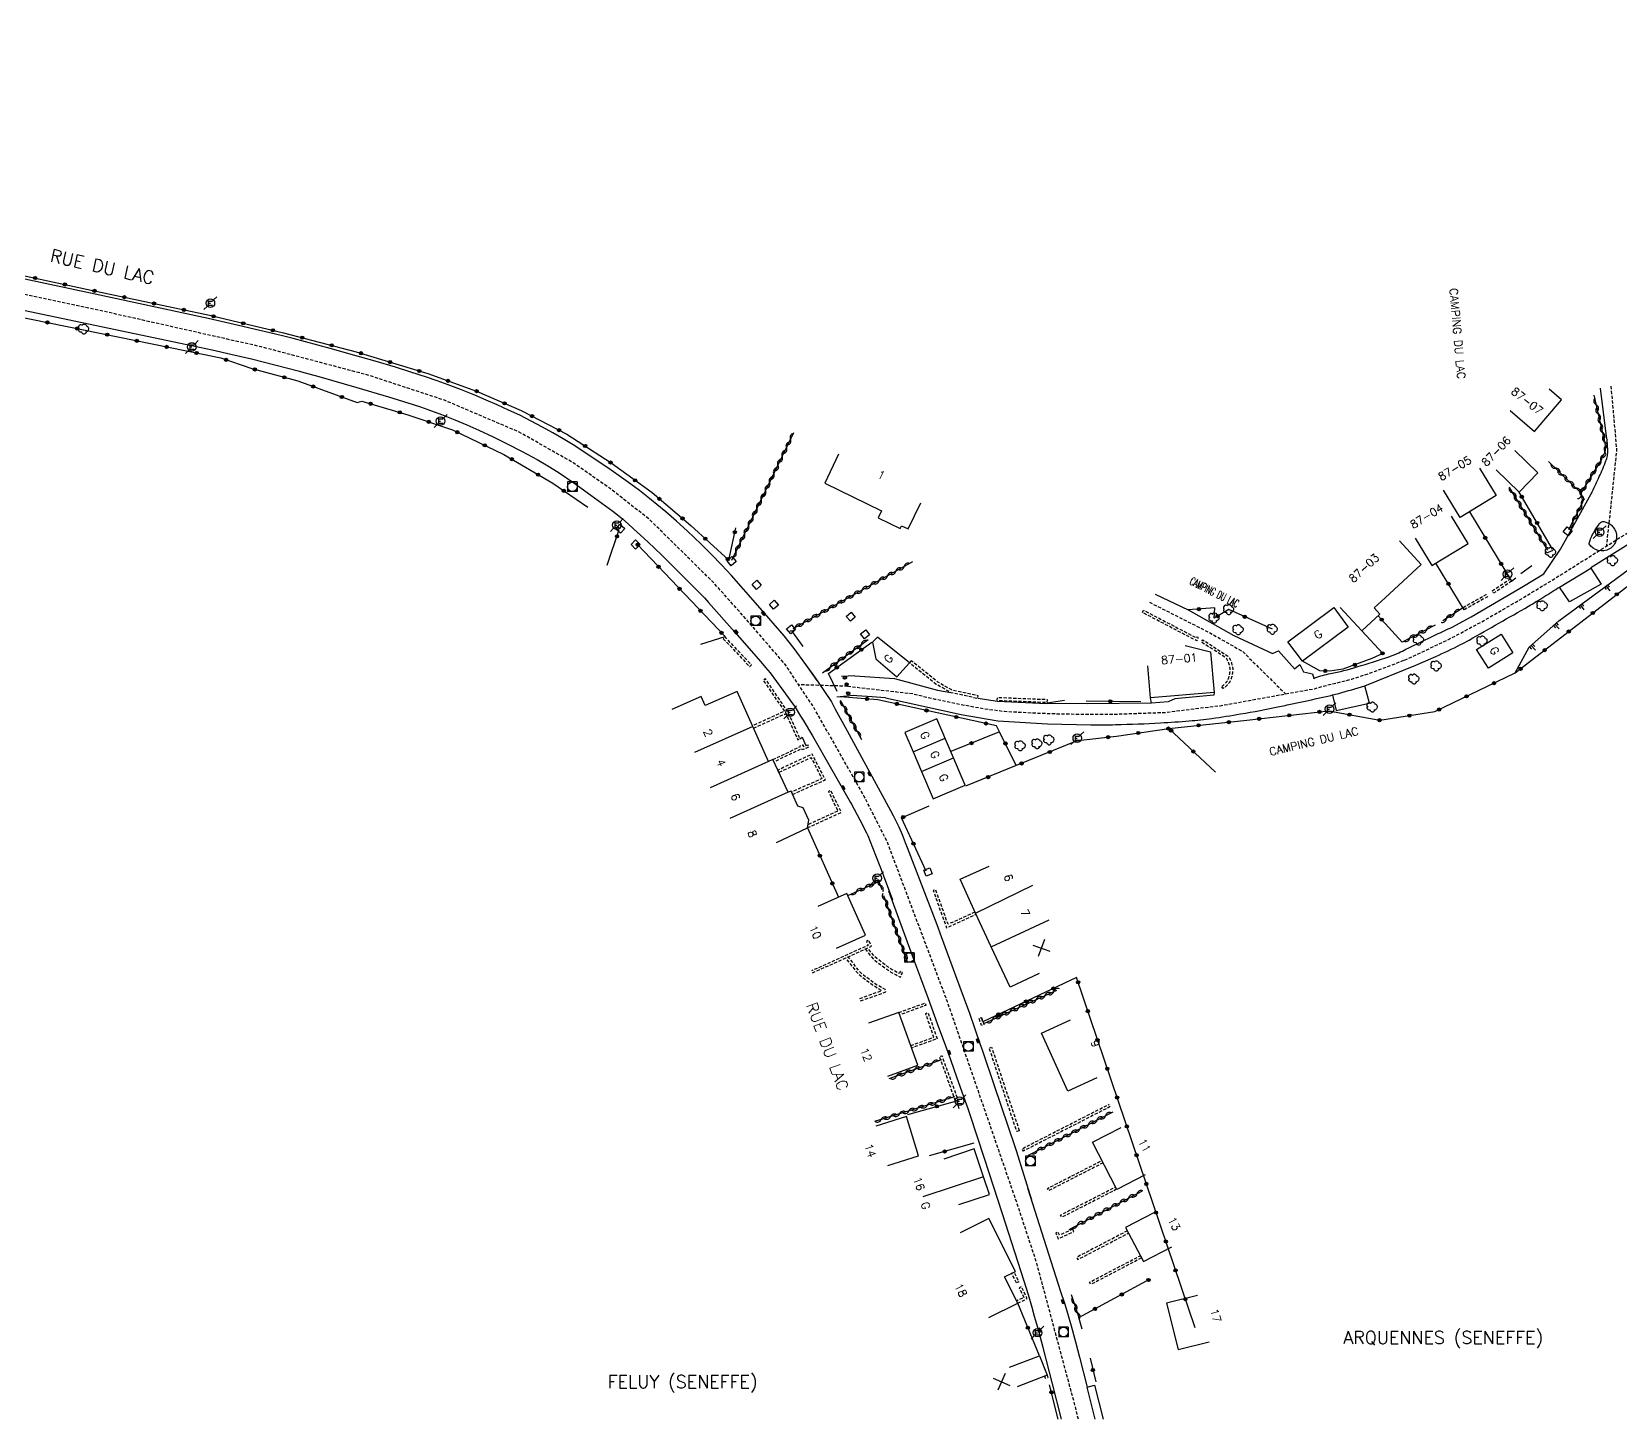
# Model space of a CAD drawing. Header units: millimetres. Extents: x 143000 to 144000, y 139000 to 140000.
# Drawn here: x 143250.5 to 143498.5, y 139000 to 139216.7 of the extents above; entities that cross this region are included whole.
import ezdxf
from ezdxf.enums import TextEntityAlignment as Align

# ---------------------------------------------------------------- set-up
doc = ezdxf.new("R2010")
doc.units = ezdxf.units.MM
doc.linetypes.add('DASHED', pattern=[0.75, 0.5, -0.25])
doc.layers.get('0').update_dxf_attribs({"linetype": 'CONTINUOUS'})
for name, color, linetype in [('W0001', 6, 'DASHED'), ('W0008', 7, 'CONTINUOUS'), ('W0100', 7, 'CONTINUOUS'), ('W0112', 1, 'DASHED'), ('W0211', 2, 'CONTINUOUS'), ('W0300', 7, 'CONTINUOUS'), ('W0310', 3, 'CONTINUOUS'), ('W0322', 7, 'CONTINUOUS'), ('W0400', 7, 'CONTINUOUS'), ('W0420', 7, 'CONTINUOUS'), ('W0471', 7, 'CONTINUOUS'), ('W0980', 7, 'CONTINUOUS'), ('W0989', 7, 'CONTINUOUS'), ('W0991', 7, 'CONTINUOUS'), ('W1102', 7, 'CONTINUOUS')]:
    doc.layers.add(name, color=color, linetype=linetype)
doc.styles.get("Standard").update_dxf_attribs({"font": 'romans.shx', "width": 0.85})

# ---------------------------------------------------------------- blocks, each defined once
blk = doc.blocks.new('t322o')
at = {"color": 0, "linetype": 'Continuous'}
for radius in [0.25, 0.15]:
    blk.add_circle((0, 0), radius, dxfattribs=at)
blk = doc.blocks.new('T471')
for p, q in [((-0.333334, 0.333334), (-0.333334, -0.333334)), ((-0.333334, 0.333334), (0.333334, 0.333334)), ((-0.333334, 0), (0, 0)), ((0.500001, 0.500001), (1.000002, 1.000002)), ((-0.500001, -0.500001), (-1.000002, -1.000002)), ((-0.333334, -0.333334), (0.333334, -0.333334))]:
    blk.add_line(p, q)
blk.add_ellipse((0, 0), major_axis=(0.471405, 0.471405), ratio=1, start_param=5.4977871438, end_param=11.780972451)
blk = doc.blocks.new('T300')
for p, q in [((-0.8, 0.51), (-0.86, 0.34)), ((-0.86, 0.34), (-0.86, 0.17)), ((-0.86, 0.17), (-0.74, 0.06)), ((-0.69, 0.63), (-0.8, 0.51)), ((-0.8, -0.06), (-0.74, 0.06)), ((-0.74, 0.06), (-0.69, 0.11)), ((-0.57, 0.69), (-0.69, 0.63)), ((-0.46, 0.69), (-0.57, 0.69)), ((-0.29, 0.63), (-0.46, 0.69)), ((-0.29, 0.63), (-0.17, 0.74)), ((-0.23, 0.57), (-0.29, 0.63)), ((-0.17, 0.74), (-0.06, 0.8)), ((-0.06, 0.8), (0.06, 0.8)), ((0.06, 0.8), (0.23, 0.74)), ((0.23, 0.74), (0.34, 0.63)), ((0.34, 0.63), (0.4, 0.51)), ((0.46, 0.46), (0.34, 0.46)), ((0.4, 0.51), (0.4, 0.46)), ((0.57, 0.4), (0.46, 0.46)), ((0.57, 0.4), (0.69, 0.29)), ((0.69, 0.29), (0.74, 0.17)), ((0.74, 0.06), (0.69, -0.17)), ((0.74, 0.17), (0.74, 0.06)), ((-0.8, -0.17), (-0.8, -0.06)), ((-0.8, -0.23), (-0.8, -0.17)), ((-0.74, -0.34), (-0.8, -0.23)), ((-0.69, -0.4), (-0.74, -0.34)), ((-0.51, -0.46), (-0.69, -0.4)), ((-0.4, -0.46), (-0.51, -0.46)), ((-0.4, -0.46), (-0.34, -0.46)), ((-0.34, -0.46), (-0.34, -0.4)), ((-0.34, -0.51), (-0.34, -0.46)), ((-0.29, -0.63), (-0.34, -0.51)), ((-0.17, -0.74), (-0.29, -0.63)), ((-0.06, -0.8), (-0.17, -0.74)), ((0.06, -0.8), (-0.06, -0.8)), ((0.17, -0.74), (0.06, -0.8)), ((0.23, -0.69), (0.17, -0.74)), ((0.29, -0.46), (0.23, -0.46)), ((0.29, -0.63), (0.23, -0.69)), ((0.46, -0.4), (0.29, -0.46)), ((0.34, -0.51), (0.29, -0.63)), ((0.34, -0.51), (0.34, -0.46)), ((0.57, -0.34), (0.46, -0.4)), ((0.63, -0.29), (0.57, -0.34)), ((0.69, -0.17), (0.63, -0.29))]:
    blk.add_line(p, q)
blk = doc.blocks.new('t112o')
at = {"color": 0, "linetype": 'Continuous'}
for p, q in [((-0.5, 0.5), (0.5, 0.5)), ((-0.5, -0.5), (-0.5, 0.5)), ((0.5, 0.5), (0.5, -0.5)), ((0.5, -0.5), (-0.5, -0.5))]:
    blk.add_line(p, q, dxfattribs=at)
blk = doc.blocks.new('T400')
for p, q in [((-0.15, 0.3), (0.15, 0.3)), ((-0.15, -0.25), (-0.15, 0.3)), ((-0.15, 0.15), (0.15, 0.15)), ((-0.15, 0), (0.15, 0)), ((0.15, 0.3), (0.15, -0.25)), ((-0.15, -0.15), (0.15, -0.15)), ((-0.15, -0.25), (-0.15, -0.3)), ((-0.15, -0.3), (0.15, -0.3)), ((0.15, -0.3), (0.15, -0.25))]:
    blk.add_line(p, q)
blk = doc.blocks.new('T420')
for p, q in [((0.75, 0.75), (-0.75, 0.75)), ((-0.75, 0.75), (-0.75, -0.75)), ((0.75, 0.75), (0.75, -0.75)), ((0.75, -0.75), (-0.75, -0.75))]:
    blk.add_line(p, q)
blk.add_ellipse((0, 0), major_axis=(-0.53, 0.53), ratio=1, start_param=3.926991, end_param=10.210176)
blk = doc.blocks.new('t211o')
at = {"color": 0, "linetype": 'Continuous'}
for p, q in [((-0.29, 0.5), (-0.29, 0)), ((0, 1), (0, 0)), ((0.29, 0.5), (0.29, 0))]:
    blk.add_line(p, q, dxfattribs=at)
blk = doc.blocks.new('t310o')
at = {"color": 0, "linetype": 'Continuous'}
for centre, start, end in [((-0.5, 0.38), 216.8699, 323.1304), ((0.5, -0.37), 36.8699, 143.1303)]:
    blk.add_arc(centre, 0.625, start, end, dxfattribs=at)
blk = doc.blocks.new('t991o')
at = {"color": 0, "linetype": 'Continuous'}
for p, q in [((-1, 1), (1, -1)), ((-1, -1), (1, 1))]:
    blk.add_line(p, q, dxfattribs=at)

msp = doc.modelspace()

# ---------------------------------------------------------------- linework, layer by layer
at = {"layer": 'W0001', "flags": 128}
for points in [[(143413.93, 139000), (143413.37, 139002.26), (143407.41, 139024.41), (143404.31, 139033.84), (143393.48, 139065.21), (143384.07, 139090.22), (143380.48, 139097.28), (143375.9, 139105.41), (143372.38, 139111.54), (143368.15, 139117.9), (143361.63, 139125.45), (143356.95, 139130.69), (143351.94, 139135.63), (143346.93, 139140.56), (143340.88, 139145.33), (143335.11, 139149.36), (143326.58, 139154.21), (143314.94, 139159.17), (143302.96, 139163.1), (143286.33, 139167.51), (143263.32, 139172.7), (143181.06, 139190.25), (143167.65, 139192.65), (143160.39, 139193.89), (143146.15, 139197.24), (143133.1, 139201.33), (143133.1, 139201.33), (143126.75, 139203.1), (143069.74, 139216.74)], [(143497.08, 139161.38), (143497.97, 139151.35), (143496.37, 139136.38)], [(143464.84, 139118.59), (143468.36, 139120.21), (143471.52, 139121.69), (143476.76, 139124.49), (143482.35, 139127.71), (143487.83, 139131.02), (143506.34, 139142.65), (143522.31, 139152.39)], [(143425.01, 139127.63), (143434.27, 139122.94), (143439.55, 139119.95), (143446.27, 139113.3)], [(143377.88, 139114.5), (143388.01, 139113.35), (143391.5, 139112.5), (143395.41, 139111.7), (143399.12, 139111.01), (143402.34, 139110.59), (143406.74, 139110.35), (143410.46, 139110.21), (143415.31, 139110.13), (143419.65, 139110.15), (143427.58, 139110.42), (143432.17, 139111.01), (143436.05, 139111.46), (143450.77, 139114.12), (143452.68, 139114.64), (143456.62, 139115.62), (143460.18, 139116.8), (143464.84, 139118.59)], [(143377.88, 139114.5), (143370.26, 139114.72)]]:
    msp.add_lwpolyline(points, dxfattribs=at)
at = {"layer": 'W0008', "flags": 128}
for points in [[(143373.14, 139115.39), (143371.37, 139117.91), (143369.56, 139120.39), (143368.78, 139121.41), (143367.97, 139122.39), (143363.87, 139127.11), (143359.76, 139131.81), (143359, 139132.65), (143358.22, 139133.48), (143356.63, 139135.09), (143355.02, 139136.69), (143353.94, 139137.74), (143352.84, 139138.77), (143351.18, 139140.27), (143349.5, 139141.74), (143348.1, 139142.91), (143346.68, 139144.06), (143345.37, 139145.07), (143344.04, 139146.05), (143342.24, 139147.35), (143340.42, 139148.62), (143338.49, 139149.94), (143336.55, 139151.22), (143335.01, 139152.2), (143333.46, 139153.16), (143331.86, 139154.09), (143330.25, 139154.98), (143328.47, 139155.92), (143326.68, 139156.82), (143324.93, 139157.65), (143323.18, 139158.45), (143321.44, 139159.21), (143319.68, 139159.95), (143317.61, 139160.78), (143315.53, 139161.58), (143313.82, 139162.2), (143312.11, 139162.79), (143309.7, 139163.58), (143307.29, 139164.33), (143304.12, 139165.28), (143300.95, 139166.19), (143297.09, 139167.26), (143293.22, 139168.31), (143291.33, 139168.8), (143289.44, 139169.27), (143282.78, 139170.85), (143278.06, 139171.92), (143259.66, 139175.91), (143232.01, 139181.81)], [(143249.22, 139173.23), (143275.7, 139167.68), (143278.64, 139167.04), (143281.58, 139166.39), (143283.19, 139166.01), (143284.8, 139165.62), (143292.3, 139163.71), (143292.59, 139163.63), (143295.3, 139162.88), (143301.25, 139161.17), (143306.17, 139159.71), (143310.05, 139158.51), (143311.19, 139158.13), (143312.32, 139157.73), (143314.45, 139156.93), (143316.56, 139156.1), (143318.44, 139155.32), (143320.31, 139154.5), (143322.53, 139153.47), (143324.74, 139152.39), (143327.08, 139151.19), (143329.39, 139149.92), (143331.05, 139148.95), (143332.67, 139147.92), (143335.11, 139146.27), (143337.79, 139144.37), (143339.52, 139143.11), (143341.23, 139141.83), (143341.98, 139141.25), (143342.72, 139140.64), (143343.6, 139139.88), (143344.46, 139139.11), (143346.67, 139137.04), (143348.86, 139134.95), (143351.91, 139131.97), (143354.87, 139129), (143355.53, 139128.31), (143356.18, 139127.6), (143360.28, 139122.96), (143364.36, 139118.3), (143365.08, 139117.45), (143365.77, 139116.57), (143367.76, 139113.91), (143369.72, 139111.22), (143370.55, 139109.85), (143370.94, 139109.21), (143372.42, 139106.75), (143372.43, 139106.74), (143378.32, 139096.35), (143378.47, 139096.09), (143379.78, 139093.64), (143380.85, 139091.62), (143380.96, 139091.39), (143381.05, 139091.17), (143381.78, 139089.33), (143382.94, 139086.4), (143382.97, 139086.3), (143384.88, 139081.11)], [(143502.69, 139138.45), (143493.96, 139133)], [(143370.91, 139118.48), (143372.45, 139116.34), (143373.29, 139115.13), (143375.36, 139112.04), (143375.41, 139111.94), (143375.97, 139110.94), (143377.53, 139108.09), (143384.59, 139095.07), (143384.99, 139094.33), (143385.44, 139093.45), (143385.87, 139092.56), (143386.39, 139091.36), (143386.9, 139090.09), (143387.19, 139089.32), (143389.35, 139083.64), (143391.8, 139077.26), (143392.49, 139075.42), (143394.75, 139069.31), (143396.09, 139065.65), (143396.9, 139063.41), (143397.81, 139060.85), (143398.56, 139058.71), (143398.95, 139057.57), (143400.79, 139052.14), (143404.02, 139042.62), (143404.23, 139041.96), (143406.61, 139034.26)], [(143379, 139116.15), (143376.94, 139116)], [(143379, 139116.15), (143385.19, 139115.69), (143391.94, 139113.9), (143394, 139113.54)], [(143383.82, 139112.67), (143382.37, 139112.8), (143381.73, 139112.85), (143379.31, 139113.02), (143378.79, 139113.03), (143378.26, 139113.01), (143377.25, 139112.92), (143376.23, 139112.78)], [(143398.2, 139112.63), (143401.31, 139112.18), (143408.95, 139111.82)], [(143435.11, 139113.54), (143435.09, 139113.11), (143428.99, 139112.54), (143427.93, 139112.04), (143425.32, 139111.84), (143425.21, 139112.7)], [(143453.63, 139113.09), (143454.16, 139110.73), (143459.36, 139111.86), (143458.63, 139114.55)], [(143425.32, 139111.84), (143415.32, 139111.76), (143408.98, 139111.83)], [(143370.45, 139106.31), (143370.81, 139106.54), (143371.34, 139105.22)], [(143411.31, 139000), (143409.87, 139005.54), (143408.44, 139011.19), (143408.23, 139011.98), (143407.57, 139014.34), (143407.09, 139016.07), (143406.71, 139017.45), (143406.13, 139019.45), (143405.47, 139021.55), (143402.06, 139032.11), (143399.24, 139040.73), (143396.95, 139047.73), (143396.7, 139048.48), (143396.5, 139049.07), (143395, 139053.28), (143393.99, 139056.13), (143393.36, 139057.88), (143391.95, 139061.77), (143390.54, 139065.66), (143389.33, 139068.88), (143388.39, 139071.41), (143384.35, 139082.51)], [(143406, 139036.16), (143410.42, 139022.26), (143411.1, 139020.13), (143411.79, 139017.98), (143412.22, 139016.55), (143412.79, 139014.59), (143413.46, 139012.11), (143414.1, 139009.69), (143415.28, 139005.03)], [(143416.56, 139000), (143415.28, 139005.03), (143416.44, 139005.33), (143417.8, 139000)]]:
    msp.add_lwpolyline(points, dxfattribs=at)
for points in [[(143425.9, 139128.88), (143431.07, 139126.42), (143438.21, 139122.45), (143444.24, 139119.64), (143445.18, 139120.01), (143447.66, 139117.23), (143448.49, 139117.9), (143449.09, 139116.77), (143450.5, 139116.43), (143450.7, 139115.72), (143450.85, 139115.79, -0.010301), (143450.87, 139115.79, -0.044144), (143453.29, 139116.49, 0.02599), (143457.43, 139117.52, 0.008019), (143462.55, 139119.16, 0.028783), (143463.94, 139119.73, 0.003343), (143465.08, 139120.28, -0.001109), (143468.53, 139121.96, -0.001796), (143469.8, 139122.57, -0.000928), (143472.27, 139123.74), (143475.24, 139125.36), (143483.41, 139130.11), (143486.6, 139132.05), (143489.19, 139135.89), (143494.01, 139144.58, 0.016642), (143494.16, 139144.87, 0.002128), (143495.26, 139147.24, 0.015231), (143496.31, 139149.71, 0.049793), (143496.53, 139150.5, 0.053108), (143496.59, 139151.37, 0.021328), (143496.41, 139153.53), (143495.46, 139161.06)], [(143383.82, 139112.67), (143395.6, 139110.11), (143401.36, 139109.12), (143409.12, 139108.63), (143415.85, 139108.49, 0.011927), (143419.74, 139108.5, 0.006605), (143426.75, 139108.78, 0.008617), (143431.24, 139109.09, 0.010907), (143434.77, 139109.48, 0.01017), (143439.25, 139110.17, 0.007451), (143445.33, 139111.32, 0.003214), (143446.53, 139111.57, 0.000634), (143452.62, 139112.9, 0.012414), (143454.58, 139113.39, 0.005937), (143458.63, 139114.55), (143466.64, 139117.78), (143469.73, 139119.13, 0.004948), (143473.6, 139121, 0.014025), (143474.95, 139121.71, 0.001076), (143484.21, 139126.99, 0.008898), (143485.32, 139127.66, 0.001434), (143487.87, 139129.25, -0.003075), (143489.06, 139129.99), (143493.94, 139132.97), (143495.57, 139130.42), (143490.61, 139127.66), (143489.06, 139129.99)]]:
    msp.add_lwpolyline(points, format="xyb", dxfattribs=at)
msp.add_lwpolyline([(143493.66, 139136.77), (143493.66, 139136.77, -0.028929), (143494.01, 139137.74, -0.030145), (143494.46, 139138.62, -0.025514), (143495.24, 139139.82, -0.086106), (143495.55, 139140.12, -0.206709), (143496.03, 139140.21, -0.094866), (143496.99, 139139.8, -0.067378), (143497.23, 139139.59, -0.032566), (143497.62, 139139.05, -0.429968), (143496.88, 139135.96, -0.404443)], format="xyb", close=True, dxfattribs=at)
at = {"layer": 'W0100', "flags": 128}
for points in [[(143481.34, 139157.55), (143485.14, 139154.3), (143486.93, 139156.4), (143489.37, 139159.26), (143487.42, 139160.93)], [(143376.49, 139150.73), (143374.31, 139146.23), (143383.19, 139141.92), (143382.67, 139140.83), (143386.12, 139139.16), (143386.32, 139139.58), (143387.33, 139139.08), (143389.32, 139143.16)], [(143482.06, 139151.32), (143485.65, 139147.84), (143482.73, 139144.82), (143479.14, 139148.3)], [(143476.55, 139148.54), (143479.15, 139144.27), (143473.55, 139140.86), (143470.95, 139145.13)], [(143466.52, 139137.62), (143469.12, 139133.35), (143474.79, 139136.8), (143472.19, 139141.07)], [(143454.81, 139126.82), (143458.2, 139123.14), (143461.02, 139125.75), (143460.1, 139126.74), (143461.82, 139128.32), (143467.44, 139133.51), (143464.05, 139137.19)], [(143453.8, 139126.78), (143456.07, 139123.75), (143448.92, 139118.4), (143446.65, 139121.43), (143446.65, 139121.43), (143453.8, 139126.78)], [(143430.59, 139120.86), (143430.59, 139120.86), (143434.55, 139119.9), (143435.11, 139113.54), (143425.21, 139112.7), (143424.79, 139117.68)], [(143366.79, 139090.1), (143371.61, 139092.37), (143371.84, 139093.6), (143370.97, 139095.52), (143370.1, 139095.76), (143369.05, 139098.11), (143368.63, 139097.93), (143366.22, 139103.05), (143365.55, 139102.75), (143363.09, 139108.23), (143360.62, 139113.7), (143355.65, 139111.47), (143355.01, 139112.91), (143350.45, 139110.86)], [(143396.24, 139099.06), (143391.81, 139109.43), (143386.82, 139107.29), (143388.13, 139104.25), (143389.43, 139101.18), (143391.24, 139096.93), (143396.24, 139099.06)], [(143407.8, 139069.61), (143403.28, 139067.47), (143400.31, 139073.77), (143397.85, 139079.03), (143395.44, 139084.35), (143399.99, 139086.41)], [(143376.13, 139073.59), (143380.69, 139075.64), (143377.78, 139082.13), (143373.22, 139080.08)], [(143384.15, 139053.6), (143388.85, 139055.31), (143385.88, 139063.54), (143381.17, 139061.85)], [(143416.83, 139053.33), (143412.29, 139051.25), (143408.14, 139060.31), (143412.69, 139062.39)], [(143384.18, 139039.66), (143388.96, 139041.14), (143387.06, 139047.28), (143382.29, 139045.8)], [(143424.37, 139038.17), (143419.92, 139035.89), (143416.14, 139043.27), (143420.59, 139045.55)], [(143395.27, 139033.54), (143400.02, 139035.1), (143399.11, 139037.88), (143397.67, 139042.22), (143392.93, 139040.65)], [(143399.96, 139015.91), (143404.45, 139018.11), (143402.38, 139022.24), (143404.08, 139023.09), (143404.08, 139023.09), (143399.93, 139031.35), (143395.46, 139029.11)], [(143425.73, 139032.25), (143421.3, 139029.93), (143424.07, 139024.64), (143428.5, 139026.95)], [(143432.52, 139019.35), (143427.67, 139018.13), (143429.48, 139010.89), (143434.33, 139012.11)], [(143403.19, 139008.11), (143407.85, 139009.92), (143409.04, 139006.88), (143404.38, 139005.07)]]:
    msp.add_lwpolyline(points, dxfattribs=at)
for points in [[(143387.57, 139118.18), (143382.55, 139122.15), (143381.78, 139121.37), (143382.29, 139118.8), (143382.29, 139118.8), (143385.57, 139115.99)], [(143476.11, 139120.23), (143479.93, 139122.64), (143481.77, 139119.73), (143477.95, 139117.31)]]:
    msp.add_lwpolyline(points, close=True, dxfattribs=at)
at = {"layer": 'W0112', "flags": 128}
for points in [[(143478.55, 139129.39), (143481.35, 139131.26), (143481.57, 139130.92), (143478.77, 139129.06)], [(143473.99, 139126.8), (143477.62, 139128.84), (143477.81, 139128.49), (143474.19, 139126.45)], [(143423.93, 139126.02), (143424.11, 139126.37), (143432.33, 139122.08), (143432.45, 139122.24), (143432.6, 139122.15), (143432.58, 139121.75), (143432.43, 139121.58)], [(143358.46, 139121.93), (143362.6, 139117.56), (143362.89, 139117.83), (143358.75, 139122.2)], [(143387.82, 139118.49), (143387.57, 139118.18), (143391.74, 139114.83), (143394, 139113.54), (143398.2, 139112.63), (143398.29, 139113.02), (143394.14, 139113.92), (143391.96, 139115.16)], [(143401.23, 139112.71), (143401.21, 139112.31), (143409.06, 139111.99), (143409.08, 139112.39)], [(143398.79, 139062.78), (143399.18, 139061.63), (143398.8, 139061.5), (143398.41, 139062.65)], [(143404.7, 139045.06), (143404.32, 139044.94), (143400, 139057.99), (143400.38, 139058.11)], [(143394.75, 139049.7), (143392.24, 139056.65), (143392.61, 139056.79), (143395.13, 139049.82)], [(143413.04, 139029.67), (143410.98, 139028.73), (143410.74, 139029.23), (143410.38, 139029.06), (143410.78, 139028.2), (143413.2, 139029.31)], [(143404.26, 139021.29), (143403.5, 139022.8), (143403.86, 139022.98), (143404.61, 139021.47)]]:
    msp.add_lwpolyline(points, close=True, dxfattribs=at)
msp.add_lwpolyline([(143436.31, 139114.49, 0.074711), (143437.06, 139115.17, 0.097754), (143437.4, 139115.8, 0.051733), (143437.62, 139116.91, 0.078498), (143437.57, 139117.57, 0.064461), (143437.17, 139118.66, 0.129506), (143436.88, 139118.98), (143433.13, 139121.41), (143433.34, 139121.75), (143437.1, 139119.32, -0.129506), (143437.53, 139118.85, -0.064461), (143437.96, 139117.66, -0.078498), (143438.02, 139116.87, -0.051733), (143437.78, 139115.69, -0.097754), (143437.37, 139114.92, -0.074711), (143436.53, 139114.15)], format="xyb", close=True, dxfattribs=at)
for points in [[(143363.21, 139107.96), (143368.24, 139110.22), (143370.09, 139106.15), (143370.45, 139106.31), (143368.52, 139110.57), (143365.04, 139115.67), (143364.71, 139115.44), (143368.03, 139110.57), (143363.05, 139108.33)], [(143366.22, 139103.05), (143370.54, 139105.09), (143370.49, 139105.2), (143370.85, 139105.37), (143370.99, 139105.08), (143371.63, 139105.35), (143371.81, 139105.01), (143371.45, 139104.83), (143371.44, 139104.84), (143370.78, 139104.56), (143370.71, 139104.73), (143366.39, 139102.69)], [(143369.29, 139097.59), (143374.41, 139099.89), (143372.35, 139103.91), (143367, 139101.39), (143367.17, 139101.03), (143372.17, 139103.38), (143373.86, 139100.08), (143369.12, 139097.95)], [(143371.62, 139092.41), (143376.93, 139094.81), (143375.24, 139098.22), (143374.88, 139098.05), (143376.38, 139095), (143371.71, 139092.89)], [(143397.76, 139079.22), (143393.57, 139077.32), (143391.64, 139082.71), (143391.26, 139082.57), (143393.34, 139076.78), (143397.93, 139078.86)], [(143372.39, 139069.72), (143381.63, 139073.88), (143381.63, 139073.88), (143381.63, 139073.88), (143381.19, 139074.81), (143380.83, 139074.64), (143381.12, 139074.03), (143381.12, 139074.03), (143381.12, 139074.03), (143372.25, 139070.04)], [(143380.66, 139073.44), (143381.6, 139072.23), (143381.88, 139071.93), (143382.19, 139071.66), (143383.07, 139070.98), (143384.01, 139070.28), (143384.66, 139069.86), (143385.4, 139069.45), (143386.16, 139069.07), (143386.47, 139069.77), (143386.1, 139069.93), (143385.97, 139069.61), (143384.86, 139070.21), (143384.25, 139070.6), (143383.31, 139071.29), (143382.44, 139071.98), (143382.16, 139072.22), (143381.91, 139072.48), (143381.03, 139073.61)], [(143379.78, 139065.72), (143383.23, 139066.96), (143383.18, 139066.98), (143382.44, 139067.39), (143381.79, 139067.81), (143380.85, 139068.51), (143379.97, 139069.19), (143379.66, 139069.46), (143379.38, 139069.76), (143377.61, 139072.07)], [(143379.92, 139065.34), (143383.88, 139066.76), (143383.74, 139067.14), (143382.64, 139067.74), (143382.02, 139068.14), (143381.09, 139068.83), (143380.22, 139069.51), (143379.94, 139069.75), (143379.69, 139070.01), (143377.98, 139072.24)], [(143385.88, 139063.54), (143389.97, 139065.01), (143390.11, 139064.64), (143386.01, 139063.16)], [(143387.74, 139058.36), (143391.35, 139059.67), (143390.08, 139063.4), (143390.45, 139063.53), (143391.86, 139059.43), (143387.87, 139057.98)], [(143418.91, 139048.84), (143405.34, 139041.9), (143405.15, 139042.26), (143418.72, 139049.2)], [(143417.79, 139040.05), (143409.29, 139035.7), (143409.1, 139036.06), (143417.61, 139040.41)], [(143419.9, 139035.92), (143411.34, 139031.54), (143411.15, 139031.9), (143419.72, 139036.28)], [(143421.57, 139029.43), (143413.66, 139025.29), (143413.84, 139024.94), (143421.75, 139029.08)], [(143423.78, 139025.19), (143415.85, 139021.04), (143415.66, 139021.39), (143423.6, 139025.54)], [(143404.45, 139018.11), (143405.94, 139018.86), (143405.03, 139020.68), (143404.67, 139020.51), (143405.41, 139019.04), (143404.27, 139018.47)], [(143409.04, 139006.88), (143409.17, 139006.49), (143408.79, 139006.36), (143408.66, 139006.75)]]:
    msp.add_lwpolyline(points, dxfattribs=at)
at = {"layer": 'W0211', "flags": 128}
msp.add_lwpolyline([(143482.12, 139116.57), (143484.32, 139120.6), (143488.93, 139124.72), (143501.53, 139134.01), (143527.84, 139150.96), (143533.94, 139153.86), (143538.32, 139154.57), (143540.33, 139151.15), (143540.05, 139149.1)], dxfattribs=at)
at = {"layer": 'W0310', "flags": 128}
msp.add_lwpolyline([(143494.43, 139159.96), (143495.99, 139153.13, -0.078177), (143496.21, 139151.79, -0.110479), (143496.01, 139150.84, -0.004812), (143495.63, 139150.02, -0.023664), (143495.54, 139149.86), (143492.39, 139144.66)], format="xyb", dxfattribs=at)
for points in [[(143359.81, 139134.2), (143369.49, 139154.13)], [(143487.34, 139149.59), (143492.46, 139144.64), (143492.67, 139143.19), (143490.48, 139138.91)], [(143487.21, 139135.75), (143481.25, 139145.55)], [(143388.03, 139133.94), (143369.35, 139123.49)], [(143473.88, 139126.72), (143470.85, 139124.7)], [(143469.65, 139124.05), (143464.51, 139121.4)], [(143373.97, 139116.62), (143381.12, 139121.81)], [(143380.11, 139106.11), (143376.88, 139112.12)], [(143377.92, 139081.82), (143382.76, 139084), (143383.25, 139082.73)], [(143387.3, 139071.28), (143383.53, 139081.78)], [(143399.16, 139061.8), (143410.57, 139067.02)], [(143392.55, 139056.15), (143384.31, 139053.15)], [(143394.6, 139050.37), (143382.07, 139046.5)], [(143406.15, 139041.25), (143419.34, 139048)], [(143412.46, 139029.66), (143423.94, 139035.67)], [(143412.82, 139019.48), (143414, 139015.88)]]:
    msp.add_lwpolyline(points, dxfattribs=at)
at = {"layer": 'W0322', "flags": 128}
for points in [[(143165.32, 139177.52), (143167.89, 139182.52), (143170.17, 139186.97), (143178.39, 139186.75), (143185.65, 139185.58), (143198.75, 139183.25), (143224.39, 139176.98), (143245, 139172.95), (143279.99, 139165.78), (143284.87, 139164.11), (143292.05, 139162.19), (143301.31, 139158.81), (143302.04, 139159.02), (143309.22, 139156.91), (143316.2, 139154.54), (143324.18, 139150.72), (143331.84, 139146.21), (143337.31, 139142.45)], [(143232.17, 139182.31), (143259.78, 139176.39), (143278.22, 139172.44), (143289.81, 139169.7), (143301.12, 139166.76), (143312.35, 139163.34), (143319.94, 139160.6), (143326.92, 139157.57), (143334.05, 139153.87), (143340.97, 139149.38), (143347.35, 139144.74), (143353.42, 139139.6), (143359.36, 139134.18), (143360.42, 139139.25)], [(143413.85, 139106.03), (143419.9, 139106.69), (143428.06, 139107.9), (143440.24, 139109.19), (143453.01, 139110.65), (143461.01, 139109.18), (143469.59, 139110.54), (143482.12, 139116.57), (143484.21, 139118.19), (143503.04, 139132.75), (143527.09, 139147.01), (143534.72, 139151.89), (143540.05, 139149.1), (143538.64, 139145.57)], [(143487.95, 139135.89), (143482.73, 139144.82)], [(143474.99, 139141.74), (143481.57, 139130.92), (143482.22, 139131.43)], [(143340.35, 139133.42), (143342.23, 139138.97)], [(143354.98, 139121.08), (143358.75, 139122.25), (143345.06, 139136.65)], [(143488, 139135.72), (143487, 139135.31)], [(143474.19, 139126.45), (143469.75, 139133.74)], [(143484.75, 139133.31), (143483.03, 139132.05)], [(143444.23, 139123.4), (143437.42, 139126.47), (143435.14, 139125.15), (143435.25, 139126.75), (143431.07, 139126.42)], [(143464.51, 139121.4), (143460.74, 139125.49)], [(143370.94, 139120.7), (143369.31, 139122.95)], [(143458.2, 139123.14), (143461.45, 139119.62), (143459.76, 139118.83), (143455.24, 139117.17), (143453.17, 139116.88), (143451.61, 139116.91), (143448.92, 139118.4)], [(143376.24, 139113.66), (143374.89, 139116.5), (143381.66, 139121.39)], [(143413.84, 139106.03), (143404.23, 139102.1), (143401.63, 139107.4), (143401.13, 139108.32), (143382.61, 139112.39), (143376.77, 139112.84)], [(143411.76, 139112.29), (143409.04, 139111.85)], [(143423.66, 139112.04), (143415.16, 139112.19)], [(143401.63, 139107.4), (143394.01, 139104.29)], [(143435.35, 139101.06), (143428.06, 139107.9)], [(143404.23, 139102.1), (143396.32, 139098.88)], [(143390.18, 139085.59), (143386.29, 139093.94), (143390.64, 139095.82)], [(143371.61, 139092.37), (143376.48, 139081.55)], [(143432.14, 139014.26), (143413.63, 139068.98), (143398.99, 139062.07), (143398.78, 139062.69)], [(143387.27, 139047.6), (143394.92, 139049.74), (143395.27, 139048.56)], [(143397.62, 139043.1), (143390.64, 139041.15)], [(143414.51, 139014.06), (143414, 139015.88), (143425.15, 139021.91)], [(143407.85, 139009.92), (143404.45, 139018.11)], [(143415.75, 139009.53), (143416.63, 139005.85)], [(143410.79, 139000), (143409.41, 139005.39)]]:
    msp.add_lwpolyline(points, dxfattribs=at)
at = {"layer": 'W1102', "flags": 128}
for points in [[(143363.09, 139108.23), (143353.97, 139104.13)], [(143388.13, 139104.25), (143393.11, 139106.38)], [(143365.55, 139102.75), (143356.44, 139098.65)], [(143389.43, 139101.18), (143394.43, 139103.31)], [(143368.63, 139097.93), (143359.51, 139093.82)], [(143397.85, 139079.03), (143406.83, 139083.43)], [(143400.31, 139073.77), (143409.36, 139078.02)], [(143399.11, 139037.88), (143389.61, 139034.75)]]:
    msp.add_lwpolyline(points, dxfattribs=at)

# ---------------------------------------------------------------- block references
at = {"layer": 'W0112'}
for p, rotation in [((143342.38, 139139.1), 139.3465244026324), ((143344.77, 139136.64), 136.1805307407317), ((143490.34, 139138.7), 50.7395713054301), ((143359.77, 139134.04), 311.3264617759688), ((143363.68, 139130.34), 311.373715852678), ((143366.39, 139127.24), 310.7137580164742), ((143378.38, 139125.36), 310.4155684772045), ((143369.05, 139123.4), 310.9466417527655), ((143380.61, 139122.61), 36.74737538979986), ((143390.43, 139085.47), 290.0508858531286)]:
    msp.add_blockref('t112o', p, dxfattribs=dict(at, rotation=rotation))
at = {"layer": 'W0211'}
for p, rotation in [((143496.35, 139130.19), 216.3825629875785), ((143492.33, 139127.23), 216.3825629875785), ((143488.35, 139124.21), 221.8750942398766), ((143484.63, 139120.87), 221.8750942398642)]:
    msp.add_blockref('t211o', p, dxfattribs=dict(at, rotation=rotation))
at = {"layer": 'W0300'}
for p in [(143258.63, 139170.28), (143487.69, 139135.42), (143497.36, 139134.11), (143437.42, 139126.47), (143486.38, 139127.06), (143435.14, 139125.15), (143438.9, 139123.32), (143444.23, 139123.4), (143467.07, 139121.73), (143476.99, 139121.55), (143469.83, 139117.66), (143466.35, 139115.62), (143459.84, 139111.24), (143404.86, 139105.19), (143407.49, 139105.51), (143409.35, 139106.12)]:
    msp.add_blockref('T300', p, dxfattribs=at)
at = {"layer": 'W0310'}
for p, rotation in [((143494.77, 139158.5), 282.846024182942), ((143495.1, 139157.03), 282.846024182942), ((143495.43, 139155.57), 282.846024182942), ((143495.77, 139154.11), 282.846024182942), ((143368.33, 139151.74), 64.0946349798026), ((143368.98, 139153.09), 64.0946349798026), ((143496.13, 139151.17), 254.232626908504), ((143496.12, 139152.65), 281.9747304956049), ((143367.02, 139149.04), 64.0946349798026), ((143367.67, 139150.39), 64.0946349798026), ((143488.42, 139148.55), 315.9465714812421), ((143494.73, 139148.52), 238.8323623041065), ((143495.5, 139149.81), 238.8323623041065), ((143365.71, 139146.34), 64.0946349798026), ((143366.36, 139147.69), 64.0946349798026), ((143489.5, 139147.5), 315.9465714812421), ((143490.58, 139146.46), 315.9465714812421), ((143493.18, 139145.96), 238.8323623041065), ((143493.95, 139147.24), 238.8323623041065), ((143364.4, 139143.64), 64.0946349798026), ((143365.05, 139144.99), 64.0946349798026), ((143481.75, 139144.72), 121.3398163604976), ((143482.53, 139143.44), 121.3398163604976), ((143491.66, 139145.42), 315.9465714812421), ((143492.4, 139144.67), 238.8323623041065), ((143492.52, 139144.26), 278.344703160578), ((143363.08, 139140.95), 64.0946349798026), ((143363.74, 139142.29), 64.0946349798026), ((143483.31, 139142.15), 121.3398163604976), ((143491.8, 139141.49), 242.8768615066423), ((143492.48, 139142.82), 242.8768615066423), ((143362.43, 139139.6), 64.0946349798026), ((143484.09, 139140.87), 121.3398163604976), ((143484.87, 139139.59), 121.3398163604976), ((143491.12, 139140.15), 242.8768615066423), ((143361.12, 139136.9), 64.0946349798026), ((143361.77, 139138.25), 64.0946349798026), ((143485.65, 139138.31), 121.3398163604976), ((143486.43, 139137.03), 121.3398163604976), ((143360.46, 139135.55), 64.0946349798026), ((143384.11, 139131.75), 209.2158893223661), ((143385.42, 139132.48), 209.2158893223661), ((143386.72, 139133.21), 209.2158893223661), ((143380.18, 139129.55), 209.2158893223661), ((143381.49, 139130.28), 209.2158893223661), ((143382.8, 139131.01), 209.2158893223661), ((143374.94, 139126.62), 209.2158893223661), ((143376.25, 139127.35), 209.2158893223661), ((143377.56, 139128.08), 209.2158893223661), ((143378.87, 139128.82), 209.2158893223661), ((143371.01, 139124.42), 209.2158893223661), ((143372.32, 139125.16), 209.2158893223661), ((143373.63, 139125.89), 209.2158893223661), ((143471.38, 139125.06), 213.7473371878426), ((143472.63, 139125.89), 213.7473371878426), ((143369.71, 139123.69), 209.2158893223661), ((143465.65, 139121.99), 207.2329715594209), ((143466.98, 139122.67), 207.2329715594209), ((143468.31, 139123.36), 207.2329715594209), ((143377.62, 139119.26), 35.96952031427382), ((143378.83, 139120.15), 35.96952031427382), ((143380.04, 139121.03), 35.96952031427382), ((143375.19, 139117.5), 35.96952031427382), ((143376.4, 139118.38), 35.96952031427382), ((143377.27, 139111.39), 118.2814553577117), ((143377.98, 139110.07), 118.2814553577117), ((143378.69, 139108.75), 118.2814553577117), ((143379.4, 139107.43), 118.2814553577117), ((143379.28, 139082.43), 24.21536208265026), ((143380.65, 139083.05), 24.21536208265026), ((143382.02, 139083.66), 24.21536208265026), ((143383.01, 139083.36), 291.1872011402145), ((143383.75, 139081.16), 109.7406965749229), ((143384.26, 139079.75), 109.7406965749229), ((143384.76, 139078.34), 109.7406965749229), ((143385.27, 139076.93), 109.7406965749229), ((143385.78, 139075.51), 109.7406965749229), ((143386.28, 139074.1), 109.7406965749229), ((143386.79, 139072.69), 109.7406965749229), ((143405.98, 139064.92), 24.5714443681178), ((143407.34, 139065.54), 24.5714443681178), ((143408.71, 139066.17), 24.5714443681178), ((143410.07, 139066.79), 24.5714443681178), ((143400.52, 139062.42), 24.5714443681178), ((143401.89, 139063.05), 24.5714443681178), ((143403.25, 139063.67), 24.5714443681178), ((143404.62, 139064.3), 24.5714443681178), ((143388.32, 139054.61), 200.0083897187432), ((143389.73, 139055.12), 200.0083897187432), ((143391.14, 139055.63), 200.0083897187432), ((143385.5, 139053.58), 200.0083897187432), ((143386.91, 139054.09), 200.0083897187432), ((143393.17, 139049.93), 197.1733647013839), ((143384.57, 139047.27), 197.1733647013839), ((143386, 139047.71), 197.1733647013839), ((143387.44, 139048.16), 197.1733647013839), ((143388.87, 139048.6), 197.1733647013839), ((143390.3, 139049.04), 197.1733647013839), ((143391.74, 139049.48), 197.1733647013839), ((143418.17, 139047.4), 27.10303639086781), ((143383.14, 139046.83), 197.1733647013839), ((143412.83, 139044.67), 27.10303639086781), ((143414.16, 139045.35), 27.10303639086781), ((143415.5, 139046.04), 27.10303639086781), ((143416.83, 139046.72), 27.10303639086781), ((143408.82, 139042.62), 27.10303639086781), ((143410.16, 139043.3), 27.10303639086781), ((143411.49, 139043.99), 27.10303639086781), ((143407.49, 139041.94), 27.10303639086781), ((143423.09, 139035.22), 27.6095777799492), ((143417.77, 139032.44), 27.6095777799492), ((143419.1, 139033.14), 27.6095777799492), ((143420.43, 139033.83), 27.6095777799492), ((143421.76, 139034.53), 27.6095777799492), ((143413.79, 139030.36), 27.6095777799492), ((143415.12, 139031.05), 27.6095777799492), ((143416.45, 139031.75), 27.6095777799492), ((143413.29, 139018.05), 288.1777758515114), ((143413.75, 139016.63), 288.1777758515114)]:
    msp.add_blockref('t310o', p, dxfattribs=dict(at, rotation=rotation))
at = {"layer": 'W0322'}
for p, rotation in [((143251.01, 139178.27), 347.889725653919), ((143255.66, 139177.27), 347.889725653919), ((143260.3, 139176.27), 347.9315366683743), ((143264.95, 139175.28), 347.9315366683743), ((143269.59, 139174.29), 347.9315366683743), ((143274.24, 139173.29), 347.9315366683743), ((143278.88, 139172.29), 346.6979581021928), ((143252.94, 139171.33), 348.4152888287208), ((143257.59, 139170.37), 348.4152888287208), ((143262.25, 139169.42), 348.4152888287208), ((143283.5, 139171.19), 346.6979581021928), ((143288.12, 139170.1), 346.6979581021928), ((143292.73, 139168.94), 345.4055571105069), ((143266.9, 139168.46), 348.4152888287208), ((143271.55, 139167.51), 348.4152888287208), ((143276.2, 139166.56), 348.4152888287208), ((143297.33, 139167.75), 345.4055571105069), ((143301.91, 139166.52), 343.0572391324823), ((143280.83, 139165.49), 341.138448149826), ((143285.33, 139163.99), 345.0013036204371), ((143306.46, 139165.13), 343.0572391324823), ((143289.92, 139162.76), 345.0013036204371), ((143311, 139163.75), 343.0572391324823), ((143315.49, 139162.21), 340.1964107621372), ((143294.44, 139161.32), 339.9514390570617), ((143298.9, 139159.69), 339.9514390570617), ((143319.96, 139160.59), 336.5077491238074), ((143303.41, 139158.62), 343.6496216203637), ((143307.97, 139157.28), 343.6496216203637), ((143324.32, 139158.7), 336.5077491238074), ((143328.62, 139156.69), 332.5918484232745), ((143312.48, 139155.8), 341.208362281181), ((143316.94, 139154.18), 334.4168461748587), ((143332.83, 139154.5), 332.5918484232745), ((143321.23, 139152.13), 334.4168461748587), ((143336.89, 139152.03), 327.0284536352935), ((143325.45, 139149.97), 329.5645471421099), ((143340.87, 139149.45), 327.0284536352935), ((143329.55, 139147.56), 329.5645471421099), ((143344.71, 139146.66), 323.9373328683617), ((143333.56, 139145.03), 325.4147605639356), ((143483.16, 139144.1), 120.2902454883176), ((143348.49, 139143.78), 319.7479950056341), ((143352.11, 139140.71), 319.7479950056341), ((143485.55, 139140), 120.2902454883176), ((143341.88, 139137.92), 71.33069458550533), ((143355.66, 139137.55), 317.626564877179), ((143360.28, 139138.57), 78.24990406127725), ((143477.46, 139137.68), 301.3398163605822), ((143345.1, 139136.6), 133.5539964316373), ((143359.17, 139134.35), 317.626564877179), ((143348.37, 139133.16), 133.5539964316373), ((143479.93, 139133.62), 301.3398163605822), ((143351.65, 139129.71), 133.5539964316373), ((143471.72, 139130.51), 121.3398163605272), ((143498.01, 139128.86), 37.71697842757904), ((143354.92, 139126.27), 133.5539964316373), ((143432.73, 139126.55), 184.5835357895891), ((143435.67, 139125.46), 210.2319677997414), ((143439.91, 139125.35), 155.7148842268628), ((143461.29, 139124.9), 132.6752874821698), ((143494.25, 139125.95), 37.71697842757904), ((143358.19, 139122.83), 133.5539964316373), ((143490.5, 139123.05), 37.71697842757904), ((143380.04, 139120.22), 35.83750656198738), ((143461.42, 139119.65), 312.6752874820708), ((143486.74, 139120.14), 37.71697842757904), ((143376.19, 139117.44), 35.83750656198738), ((143452.48, 139116.9), 178.9963298475689), ((143457.09, 139117.85), 200.1707089843416), ((143482.98, 139117.23), 37.71697842725527), ((143377.46, 139115.83), 338.1958456860651), ((143377.73, 139114.8), 338.1958456860714), ((143478.82, 139114.98), 25.68159702770943), ((143377.98, 139113.4), 338.1958456860559), ((143380.91, 139112.52), 175.5573056095386), ((143418.91, 139112.13), 178.9808695541095), ((143474.54, 139112.92), 25.68159702770943), ((143385.58, 139111.74), 167.5996529730068), ((143390.22, 139110.72), 167.5996529730068), ((143394.86, 139109.7), 167.5996529730068), ((143446.86, 139109.95), 6.514258346641105), ((143451.58, 139110.49), 6.514258346641105), ((143456.27, 139110.05), 349.5737005494064), ((143465.63, 139109.91), 9.033845738576323), ((143470.26, 139110.86), 25.68159702770943), ((143399.5, 139108.68), 167.5996529730068), ((143423.28, 139107.19), 8.45884846177291), ((143427.98, 139107.89), 8.45884846177291), ((143428.42, 139107.56), 136.7759239803468), ((143432.7, 139108.39), 6.030977441403263), ((143437.42, 139108.89), 6.030977441403263), ((143442.14, 139109.41), 6.514258346641105), ((143460.94, 139109.19), 349.5737005494064), ((143397.23, 139105.61), 202.1888027906028), ((143402.53, 139105.57), 116.1101343378336), ((143418.57, 139106.54), 6.275431613996685), ((143405.05, 139102.44), 202.1888027905709), ((143409.45, 139104.23), 202.1888027905709), ((143431.88, 139104.31), 136.7759239803468), ((143399.83, 139100.31), 202.1888027906028), ((143386.56, 139094.06), 23.39244982132773), ((143388.17, 139089.9), 114.9385187999954), ((143373.56, 139088.04), 294.215362082722), ((143375.51, 139083.7), 294.215362082722), ((143410.03, 139067.28), 205.2722784213555), ((143413.88, 139068.25), 108.6924464959839), ((143405.73, 139065.25), 205.2722784213555), ((143401.44, 139063.23), 205.2722784213555), ((143415.4, 139063.75), 108.6924464959839), ((143416.92, 139059.25), 108.6924464959839), ((143418.44, 139054.75), 108.6924464959839), ((143419.97, 139050.25), 108.6924464959839), ((143391.84, 139048.88), 15.63282615897363), ((143421.49, 139045.75), 108.6924464959839), ((143393.04, 139041.82), 195.6366347686751), ((143423.01, 139041.25), 108.6924464959839), ((143424.53, 139036.76), 108.6924464959839), ((143426.05, 139032.26), 108.6924464959839), ((143427.58, 139027.76), 108.6924464959839), ((143429.1, 139023.26), 108.6924464959839), ((143424.88, 139021.76), 28.41771154031839), ((143420.7, 139019.5), 28.41771154031839), ((143430.62, 139018.76), 108.6924464959839), ((143416.52, 139017.24), 28.41771154031839), ((143406.03, 139014.3), 112.5786035577027), ((143416.19, 139007.69), 28.41771154031839), ((143409.72, 139004.2), 104.3865519197702)]:
    msp.add_blockref('t322o', p, dxfattribs=dict(at, rotation=rotation))
at = {"layer": 'W0400'}
for p, rotation in [((143364.74, 139125.88), 41.00536935237569), ((143360.45, 139122.99), 41.3344781332081), ((143381.33, 139100.77), 208.833055636642), ((143377.19, 139098.64), 29.62783775845334), ((143393.74, 139057.28), 197.7414917077822), ((143398.24, 139059.13), 21.00018587217158), ((143411.51, 139018.39), 16.15299490744217), ((143407.85, 139013.89), 195.5973863693478)]:
    msp.add_blockref('T400', p, dxfattribs=dict(at, rotation=rotation))
at = {"layer": 'W0420'}
for p in [(143334.91, 139145.66), (143363.51, 139124.72), (143379.69, 139100.31), (143387.52, 139072.13), (143396.75, 139058.23), (143406.44, 139040.33), (143411.6, 139013.63)]:
    msp.add_blockref('T420', p, dxfattribs=at)
at = {"layer": 'W0471'}
for p in [(143278.38, 139174.34), (143275.49, 139167.5), (143314.33, 139155.93), (143341.85, 139139.68), (143495.33, 139138.58), (143480.92, 139132.02), (143368.93, 139110.43), (143453.13, 139110.92), (143413.75, 139106.39), (143382.49, 139084.52), (143395.37, 139049.67), (143407.53, 139013.52)]:
    msp.add_blockref('T471', p, dxfattribs=at)
at = {"layer": 'W0991'}
for p, rotation in [((143408.13, 139073.6), 295.2188881252916), ((143401.92, 139005.86), 291.2520053845426)]:
    msp.add_blockref('t991o', p, dxfattribs=dict(at, rotation=rotation))

# ---------------------------------------------------------------- texts
at = {"layer": 'W0980'}
for s, p in [('ARQUENNES (SENEFFE)', (143470.9, 139012.63)), ('FELUY (SENEFFE)', (143352.12, 139005.72))]:
    msp.add_text(s, height=2, dxfattribs=at).set_placement(p, align=Align.MIDDLE)
at = {"layer": 'W0989'}
for s, height, rotation, p in [('RUE DU LAC', 2, 347.2982, (143261.5, 139180.04)), ('CAMPING DU LAC', 1.25, 275.04, (143473.12, 139169.59)), ('CAMPING DU LAC', 1.25, 13.473, (143450.69, 139105.89)), ('RUE DU LAC', 1.75, 290.6036, (143374.74, 139058.25))]:
    msp.add_text(s, height=height, rotation=rotation, dxfattribs=at).set_placement(p, align=Align.MIDDLE)
at = {"layer": 'W0989', "width": 0.5}
msp.add_text('CAMPING DU LAC', height=1.25, rotation=333.153, dxfattribs=at).set_placement((143435.17, 139129.16), align=Align.MIDDLE)
at = {"layer": 'W0991'}
for s, rotation, p in [('87-07', 321.9439, (143484, 139159.07)), ('87-06', 45.9466, (143479.16, 139151.2)), ('87-05', 31.3398, (143472.71, 139148.55)), ('1', 334.0946, (143383.16, 139147.49)), ('87-04', 31.3398, (143468.31, 139141.06)), ('87-03', 42.6753, (143458.53, 139132.97)), ('G', 36.8105, (143451.36, 139122.59)), ('G', 302.2825, (143478.9, 139120.05)), ('G', 47.5814, (143384.26, 139118.8)), ('87-01', 4.8774, (143429.67, 139118.79)), ('2', 294.2791, (143356.1, 139107.22)), ('G', 293.3181, (143389.97, 139106.83)), ('4', 294.2791, (143358.15, 139102.55)), ('G', 293.3181, (143391.53, 139103.81)), ('G', 293.3181, (143392.89, 139100.21)), ('6', 294.2791, (143360.38, 139097.2)), ('8', 294.2791, (143363.01, 139091.46)), ('6', 294.4012, (143403.01, 139084.6)), ('7', 294.4012, (143405.64, 139079.1)), ('10', 294.4012, (143372.84, 139076.09)), ('12', 289.7664, (143380.8, 139056.96)), ('9', 294.5714, (143416.58, 139058.69)), ('14', 288.1633, (143381.44, 139041.97)), ('11', 297.103, (143424.26, 139042.77)), ('16', 288.1633, (143389.04, 139036.78)), ('G', 288.1633, (143390.07, 139033.37)), ('13', 297.6096, (143428.89, 139030.53)), ('18', 296.6659, (143395.58, 139020.16)), ('17', 284.0412, (143435.37, 139016.21))]:
    msp.add_text(s, height=1.25, rotation=rotation, dxfattribs=at).set_placement(p, align=Align.MIDDLE)

doc.saveas('drawing.dxf')
